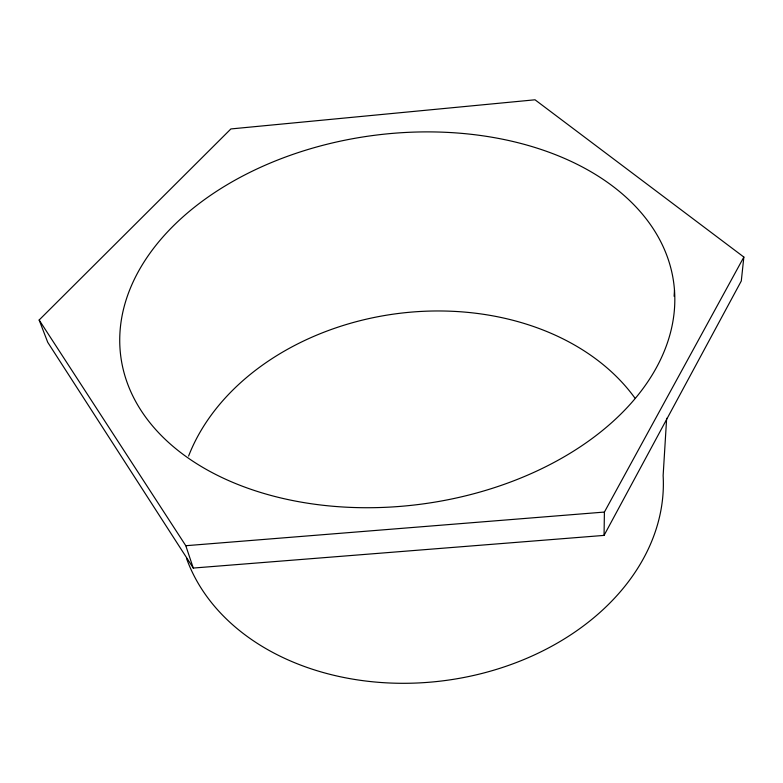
<?xml version="1.0" encoding="UTF-8"?>
<svg xmlns="http://www.w3.org/2000/svg" width="783" height="783" viewBox="0 0 783 783"><rect width="100%" height="100%" fill="white"/><g stroke="black" fill="none" stroke-linecap="round" stroke-linejoin="round"><path stroke-width="1.17" d="M604.055 535.396L604.407 512.062L743.85 257.059L535.024 99.793L230.887 128.941L39.15 320.002L47.743 342.328L193.274 568.057L604.055 535.396L741.295 280.98L743.85 257.059M666.646 418.288L663.132 475.614A243.493 185.023 -7.5 0 1 457.859 678.597A243.493 185.023 -7.5 0 1 186.511 558.387M674.114 296.297L674.486 290.199A278.914 185.904 -7.6 0 0 246.723 173.943A278.914 185.904 -7.6 0 0 270.595 495.345A278.914 185.904 -7.6 0 0 674.486 290.199M39.15 320.002L185.796 545.712L604.407 512.062M185.796 545.712L193.274 568.057M188.595 456.058A243.493 185.023 -7.5 0 1 397.069 313.64A243.493 185.023 -7.5 0 1 634.807 397.901"/></g></svg>
